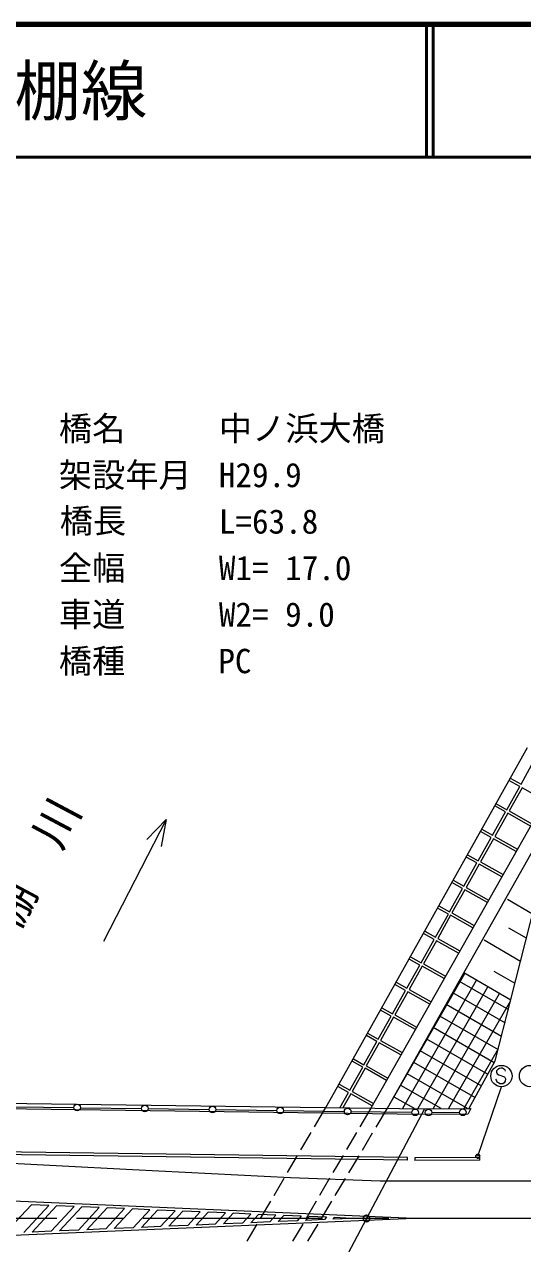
# Model space of a CAD drawing. Units: millimetres, scale not verified. Extents: x 40000 to 680000, y 20000 to 380000.
# Drawn here: x 267491 to 304995, y 288217 to 380000 of the extents above; entities that cross this region are included whole.
import ezdxf
from ezdxf.enums import TextEntityAlignment as Align

# ---------------------------------------------------------------- set-up
doc = ezdxf.new("R2010")
doc.units = ezdxf.units.MM
doc.header["$LTSCALE"] = 1000
doc.header["$PDMODE"] = 32
doc.header["$PDSIZE"] = 500
doc.linetypes.add('CHAIN', pattern=[18.5, 12, -1.5, 3.5, -1.5])
for name, color, linetype, lineweight in [('M-BGD', 7, 'Continuous', 13), ('M-BMK', 2, 'CHAIN', 13), ('M-STR-HTXT', 7, 'Continuous', 13), ('M-STR-STR1', 1, 'Continuous', 13), ('M-STR-STRC', 7, 'Continuous', 13), ('M-TTL', 2, 'Continuous', 140), ('M-TTL-LINE', 7, 'Continuous', 50)]:
    doc.layers.add(name, color=color, linetype=linetype, lineweight=lineweight)
doc.layers.add('M-OTRS', color=6, linetype='Continuous')
doc.layers.add('M-TTL-TXT', color=7, linetype='Continuous')
doc.styles.add('ＭＳ ゴシック', font='')
doc.styles.get('ＭＳ ゴシック').set_extended_font_data('MS Gothic')

msp = doc.modelspace()

# ---------------------------------------------------------------- hatches: boundary and pattern name
at = {"layer": 'M-BGD'}
h = msp.add_hatch(dxfattribs=at)
h.set_pattern_fill('USER', color=256, style=0, pattern_type=2)
h.set_pattern_definition([(150.085, (294815, 298402), (-498.716, -866.765), []), (240.085, (294815, 298402), (866.765, -498.716), [])])
h.paths.add_polyline_path([(294815, 298402), (300564, 308602), (304104, 306533), (302930, 301965), (300974, 298402)])

# ---------------------------------------------------------------- linework, layer by layer
for p, q in [((290847, 299609), (305354, 325568)), ((308943, 325568), (293570, 298419)), ((294815, 298402), (310126, 325569)), ((304874, 322803), (305851, 324549)), ((304776, 322629), (303965, 323083)), ((304063, 323257), (304874, 322803)), ((303799, 320884), (304776, 322629)), ((304951, 322531), (303974, 320786)), ((306676, 321565), (304951, 322531)), ((302990, 321337), (303799, 320884)), ((304117, 306586), (307860, 321417)), ((302725, 318964), (303702, 320709)), ((303702, 320709), (302892, 321162)), ((303876, 320611), (302899, 318866)), ((305592, 319651), (303876, 320611)), ((303974, 320786), (305691, 319825)), ((278164, 320156), (273453, 310972)), ((278164, 320156), (276717, 318650)), ((278164, 320156), (277785, 318103)), ((301916, 319416), (302725, 318964)), ((301650, 317044), (302627, 318789)), ((302627, 318789), (301819, 319242)), ((302802, 318692), (301825, 316947)), ((304508, 317737), (302802, 318692)), ((302899, 318866), (304607, 317911)), ((300576, 315124), (301553, 316870)), ((301553, 316870), (300746, 317321)), ((301727, 316772), (300750, 315027)), ((300843, 317496), (301650, 317044)), ((303424, 315822), (301727, 316772)), ((301825, 316947), (303523, 315996)), ((299501, 313205), (300478, 314950)), ((300478, 314950), (299672, 315401)), ((300653, 314852), (299676, 313107)), ((299770, 315576), (300576, 315124)), ((302340, 313908), (300653, 314852)), ((300750, 315027), (302439, 314082)), ((305742, 313025), (303850, 314118)), ((298427, 311285), (299404, 313030)), ((299404, 313030), (298599, 313480)), ((298697, 313655), (299501, 313205)), ((299676, 313107), (301354, 312167)), ((299578, 312933), (298601, 311187)), ((301256, 311993), (299578, 312933)), ((298329, 311110), (297526, 311560)), ((297623, 311735), (298427, 311285)), ((298601, 311187), (300270, 310253)), ((305284, 311208), (303965, 311969)), ((297352, 309365), (298329, 311110)), ((298504, 311013), (297527, 309268)), ((300172, 310079), (298504, 311013)), ((304843, 309463), (302092, 311052)), ((297254, 309191), (296453, 309640)), ((296550, 309814), (297352, 309365)), ((296278, 307446), (297254, 309191)), ((297429, 309093), (296452, 307348)), ((299088, 308165), (297429, 309093)), ((297527, 309268), (299186, 308339)), ((304104, 306533), (300564, 308602)), ((304423, 307798), (302844, 308710)), ((296180, 307271), (295379, 307719)), ((295477, 307894), (296278, 307446)), ((295203, 305526), (296180, 307271)), ((296354, 307173), (295378, 305428)), ((298004, 306250), (296354, 307173)), ((296452, 307348), (298102, 306424)), ((302930, 301965), (304117, 306586)), ((295105, 305351), (294306, 305799)), ((294404, 305973), (295203, 305526)), ((294129, 303606), (295105, 305351)), ((295280, 305254), (294303, 303508)), ((296920, 304336), (295280, 305254)), ((295378, 305428), (297018, 304510)), ((294031, 303432), (293233, 303878)), ((293331, 304053), (294129, 303606)), ((293054, 301686), (294031, 303432)), ((294205, 303334), (293229, 301589)), ((295836, 302421), (294205, 303334)), ((294303, 303508), (295934, 302595)), ((292257, 302132), (293054, 301686)), ((291979, 299767), (292956, 301512)), ((293131, 301414), (292154, 299669)), ((292956, 301512), (292160, 301958)), ((294752, 300507), (293131, 301414)), ((293229, 301589), (294850, 300681)), ((300974, 298402), (302930, 301965)), ((291184, 300212), (291979, 299767)), ((290176, 298465), (290847, 299609)), ((291882, 299592), (291087, 300037)), ((291243, 298451), (291882, 299592)), ((292056, 299494), (291470, 298448)), ((293668, 298592), (292056, 299494)), ((292154, 299669), (293766, 298766)), ((265796, 298396), (297417, 297967)), ((266634, 298522), (271222, 298458)), ((271722, 298451), (276310, 298387)), ((276810, 298380), (281399, 298316)), ((281899, 298309), (286487, 298245)), ((289322, 297012), (290176, 298465)), ((293570, 298419), (292746, 297016)), ((293964, 296980), (294815, 298402)), ((297612, 298365), (301104, 298382)), ((301104, 298382), (300900, 297981)), ((286987, 298239), (291575, 298175)), ((292075, 298168), (296663, 298104)), ((297399, 297964), (300900, 297981)), ((298152, 298096), (300238, 298101)), ((288309, 295288), (289069, 296581)), ((292492, 296585), (291733, 295291)), ((292937, 295264), (293707, 296551)), ((296320, 294490), (264061, 294951)), ((296322, 294690), (264063, 295151)), ((287296, 293563), (288056, 294857)), ((291480, 294860), (290720, 293566)), ((291910, 293548), (292680, 294835)), ((296320, 294490), (296322, 294690)), ((301781, 294692), (296892, 294683)), ((296892, 294683), (296892, 294483)), ((301781, 294492), (301781, 294692)), ((301781, 294492), (296892, 294483)), ((286283, 291839), (287043, 293132)), ((290467, 293135), (289708, 291842)), ((290883, 291832), (291653, 293119)), ((285270, 290115), (286030, 291408)), ((289454, 291411), (288695, 290117)), ((289856, 290116), (290626, 291403)), ((284257, 288390), (285017, 289683)), ((288442, 289686), (287682, 288392)), ((288829, 288399), (289599, 289686))]:
    msp.add_line(p, q, dxfattribs=at)
for centre in [(271472, 298455), (276560, 298384), (281649, 298313), (286737, 298242), (291825, 298171), (296913, 298100), (297902, 298096), (300488, 298102)]:
    msp.add_circle(centre, 249, dxfattribs=at)
at = {"layer": 'M-BMK'}
for p, q in [((269176, 290115), (248425, 290116)), ((288426, 290115), (269176, 290115)), ((308426, 290115), (288426, 290115))]:
    msp.add_line(p, q, dxfattribs=at)
at = {"layer": 'M-OTRS'}
msp.add_point((293239, 290115), dxfattribs=at)
at = {"layer": 'M-STR-STR1'}
for p, q in [((265801, 298796), (297612, 298365)), ((297612, 298365), (288651, 281459))]:
    msp.add_line(p, q, dxfattribs=at)
at = {"layer": 'M-STR-STRC'}
for p, q in [((303038, 301223), (303024, 301132)), ((303024, 301132), (303092, 300986)), ((303142, 301333), (303038, 301223)), ((303248, 301406), (303142, 301333)), ((303381, 301432), (303248, 301406)), ((303473, 301418), (303381, 301432)), ((303588, 301359), (303473, 301418)), ((303675, 301298), (303588, 301359)), ((303702, 301209), (303675, 301298)), ((303020, 300513), (302990, 300601)), ((303086, 300370), (303020, 300513)), ((303168, 300310), (303086, 300370)), ((303092, 300986), (303212, 300926)), ((303285, 300249), (303168, 300310)), ((303212, 300926), (303636, 300771)), ((303381, 300234), (303285, 300249)), ((303515, 300256), (303381, 300234)), ((303615, 300332), (303515, 300256)), ((303673, 300451), (303615, 300332)), ((303636, 300771), (303699, 300632)), ((303699, 300632), (303673, 300451)), ((301622, 294799), (303395, 300030)), ((296801, 290115), (261801, 291615)), ((268018, 291149), (266027, 288997)), ((269329, 291092), (267446, 289057)), ((269329, 291092), (268018, 291149)), ((269918, 291067), (268084, 289085)), ((271229, 291011), (269503, 289145)), ((271229, 291011), (269918, 291067)), ((271819, 290986), (270141, 289173)), ((273129, 290930), (271819, 290986)), ((296801, 290115), (261801, 288615)), ((273129, 290930), (271560, 289234)), ((273719, 290904), (272198, 289261)), ((275029, 290848), (273617, 289322)), ((275029, 290848), (273719, 290904)), ((275619, 290823), (274255, 289349)), ((276929, 290767), (275619, 290823)), ((276929, 290767), (275674, 289410)), ((277519, 290741), (276312, 289437)), ((278829, 290685), (277519, 290741)), ((278829, 290685), (277731, 289498)), ((279419, 290660), (278369, 289525)), ((280730, 290604), (279419, 290660)), ((280730, 290604), (279788, 289586)), ((281319, 290578), (280426, 289614)), ((282630, 290522), (281319, 290578)), ((282630, 290522), (281845, 289674)), ((283219, 290497), (282484, 289702)), ((284530, 290441), (283219, 290497)), ((284530, 290441), (283902, 289762)), ((285120, 290416), (284541, 289790)), ((286430, 290359), (285120, 290416)), ((286430, 290359), (285959, 289851)), ((287020, 290334), (286598, 289878)), ((288330, 290278), (287020, 290334)), ((288330, 290278), (288016, 289939)), ((288920, 290253), (288655, 289966)), ((290230, 290196), (288920, 290253)), ((290230, 290196), (290073, 290027)), ((290820, 290171), (290712, 290054)), ((292131, 290115), (290712, 290054)), ((292131, 290115), (290820, 290171)), ((269503, 289145), (268084, 289085)), ((271560, 289234), (270141, 289173)), ((273617, 289322), (272198, 289261)), ((275674, 289410), (274255, 289349)), ((277731, 289498), (276312, 289437)), ((279788, 289586), (278369, 289525)), ((281845, 289674), (280426, 289614)), ((283902, 289762), (282484, 289702)), ((285959, 289851), (284541, 289790)), ((288016, 289939), (286598, 289878)), ((290073, 290027), (288655, 289966))]:
    msp.add_line(p, q, dxfattribs=at)
msp.add_lwpolyline([(204014, 294521), (232269, 294507), (261747, 294473), (264116, 294397), (275631, 293806), (287522, 293185), (294271, 292954), (295437, 292945), (305700, 292945), (316693, 292960), (358824, 292982), (360217, 293048), (362079, 293582), (363747, 294562), (364763, 295816), (365297, 296995), (365701, 298245), (366036, 299844)], dxfattribs=at)
for centre in [(303400, 300830), (305550, 300830)]:
    msp.add_circle(centre, 800, dxfattribs=at)
at = {"layer": 'M-STR-STRC', "lineweight": 25}
msp.add_circle((301622, 294799), 150, dxfattribs=at)
at = {"layer": 'M-TTL'}
msp.add_line((680000, 380000), (40000, 380000), dxfattribs=at)
at = {"layer": 'M-TTL-LINE'}
for p, q in [((297750, 380000), (297750, 370000)), ((298250, 380000), (298250, 370000)), ((40000, 370000), (680000, 370000))]:
    msp.add_line(p, q, dxfattribs=at)

# ---------------------------------------------------------------- texts
at = {"layer": 'M-BGD', "style": 'ＭＳ ゴシック'}
msp.add_text('川\u3000棚\u3000川', height=2566, rotation=61.999, dxfattribs=at).set_placement((266591, 313714), align=Align.MIDDLE_CENTER)
at = {"layer": 'M-STR-HTXT', "style": 'ＭＳ ゴシック'}
for s, p in [('橋名', (270086, 348113)), ('中ノ浜大橋', (282131, 348113)), ('架設年月', (270086, 344613)), ('H29.9', (282131, 344612)), ('橋長', (270154, 341165)), ('L=63.8', (282131, 341113)), ('全幅', (270086, 337613)), ('W1= 17.0', (282131, 337613)), ('車道', (270086, 334113)), ('W2= 9.0', (282131, 334113)), ('橋種', (270086, 330613)), ('PC', (282090, 330608))]:
    msp.add_text(s, height=1833, dxfattribs=at).set_placement(p, align=Align.BOTTOM_LEFT)
at = {"layer": 'M-TTL-TXT', "style": 'ＭＳ ゴシック'}
msp.add_text('一般県道永田郷室津川棚線', height=3666, dxfattribs=at).set_placement((216734, 375000), align=Align.MIDDLE_LEFT)

doc.saveas('drawing.dxf')
